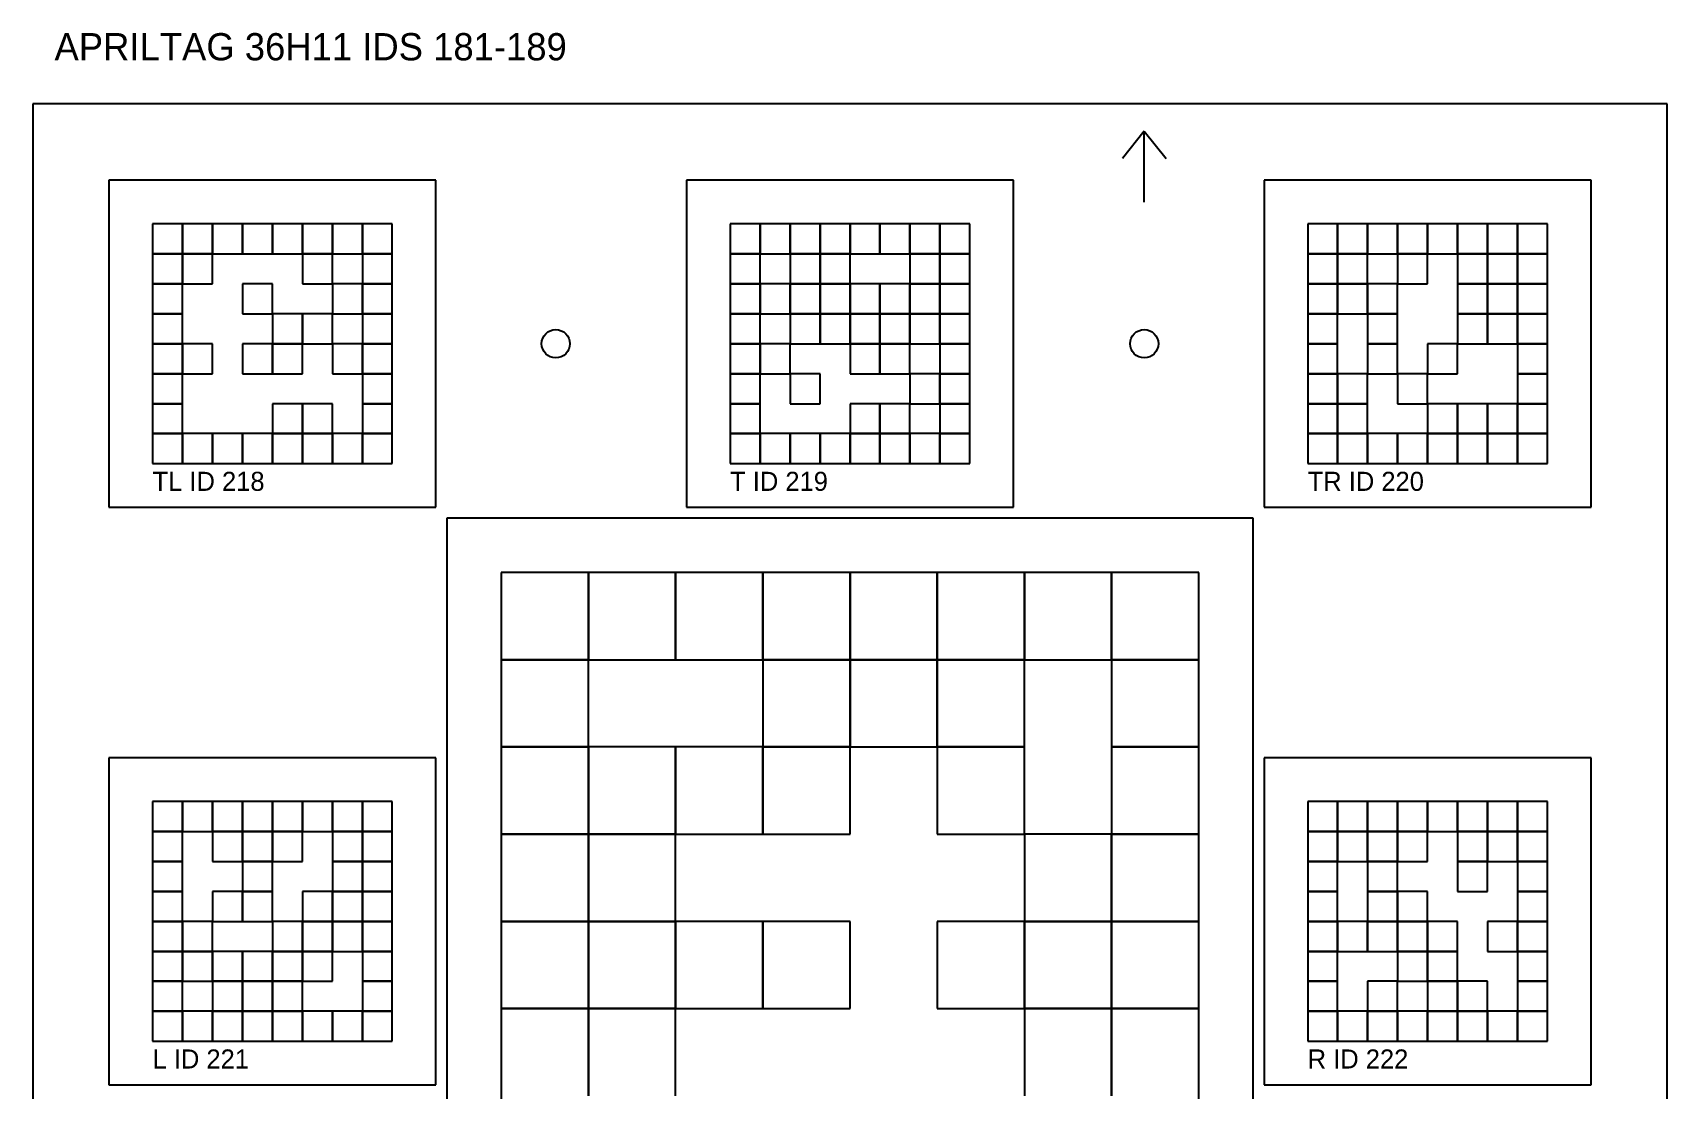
# Model space of a CAD drawing. Extents: x 0 to 1260, y -12 to 1580.
# Drawn here: x 320 to 620, y 439 to 633.1 of the extents above; entities that cross this region are included whole.
import ezdxf

# ---------------------------------------------------------------- set-up
doc = ezdxf.new("R2010")
doc.units = 0
for name, color, linetype in [('BLACK_POCKET', 7, 'CONTINUOUS'), ('CUT', 7, 'CONTINUOUS'), ('LABEL', 3, 'CONTINUOUS'), ('MOUNT_HOLE', 6, 'CONTINUOUS'), ('ORIENTATION', 7, 'CONTINUOUS'), ('QUIET_ZONE', 5, 'CONTINUOUS'), ('TAG_BOUNDARY', 8, 'CONTINUOUS')]:
    doc.layers.add(name, color=color, linetype=linetype)

msp = doc.modelspace()

# ---------------------------------------------------------------- linework, layer by layer
at = {"layer": 'BLACK_POCKET'}
for p, q in [((347.5, 598), (342, 598)), ((342, 598), (342, 592.5)), ((347.5, 592.5), (347.5, 598)), ((353, 598), (347.5, 598)), ((347.5, 598), (347.5, 592.5)), ((353, 592.5), (353, 598)), ((358.5, 598), (353, 598)), ((353, 598), (353, 592.5)), ((358.5, 592.5), (358.5, 598)), ((364, 598), (358.5, 598)), ((358.5, 598), (358.5, 592.5)), ((364, 592.5), (364, 598)), ((369.5, 598), (364, 598)), ((364, 598), (364, 592.5)), ((369.5, 592.5), (369.5, 598)), ((375, 598), (369.5, 598)), ((369.5, 598), (369.5, 592.5)), ((375, 592.5), (375, 598)), ((380.5, 598), (375, 598)), ((375, 598), (375, 592.5)), ((380.5, 592.5), (380.5, 598)), ((386, 598), (380.5, 598)), ((380.5, 598), (380.5, 592.5)), ((386, 592.5), (386, 598)), ((453.5, 598), (448, 598)), ((448, 598), (448, 592.5)), ((453.5, 592.5), (453.5, 598)), ((459, 598), (453.5, 598)), ((453.5, 598), (453.5, 592.5)), ((459, 592.5), (459, 598)), ((464.5, 598), (459, 598)), ((459, 598), (459, 592.5)), ((464.5, 592.5), (464.5, 598)), ((470, 598), (464.5, 598)), ((464.5, 598), (464.5, 592.5)), ((470, 592.5), (470, 598)), ((475.5, 598), (470, 598)), ((470, 598), (470, 592.5)), ((475.5, 592.5), (475.5, 598)), ((481, 598), (475.5, 598)), ((475.5, 598), (475.5, 592.5)), ((481, 592.5), (481, 598)), ((486.5, 598), (481, 598)), ((481, 598), (481, 592.5)), ((486.5, 592.5), (486.5, 598)), ((492, 598), (486.5, 598)), ((486.5, 598), (486.5, 592.5)), ((492, 592.5), (492, 598)), ((559.5, 598), (554, 598)), ((554, 598), (554, 592.5)), ((559.5, 592.5), (559.5, 598)), ((565, 598), (559.5, 598)), ((559.5, 598), (559.5, 592.5)), ((565, 592.5), (565, 598)), ((570.5, 598), (565, 598)), ((565, 598), (565, 592.5)), ((570.5, 592.5), (570.5, 598)), ((576, 598), (570.5, 598)), ((570.5, 598), (570.5, 592.5)), ((576, 592.5), (576, 598)), ((581.5, 598), (576, 598)), ((576, 598), (576, 592.5)), ((581.5, 592.5), (581.5, 598)), ((587, 598), (581.5, 598)), ((581.5, 598), (581.5, 592.5)), ((587, 592.5), (587, 598)), ((592.5, 598), (587, 598)), ((587, 598), (587, 592.5)), ((592.5, 592.5), (592.5, 598)), ((598, 598), (592.5, 598)), ((592.5, 598), (592.5, 592.5)), ((598, 592.5), (598, 598)), ((342, 592.5), (347.5, 592.5)), ((347.5, 592.5), (342, 592.5)), ((342, 592.5), (342, 587)), ((347.5, 592.5), (353, 592.5)), ((347.5, 587), (347.5, 592.5)), ((353, 592.5), (347.5, 592.5)), ((347.5, 592.5), (347.5, 587)), ((353, 592.5), (358.5, 592.5)), ((353, 587), (353, 592.5)), ((358.5, 592.5), (364, 592.5)), ((364, 592.5), (369.5, 592.5)), ((369.5, 592.5), (375, 592.5)), ((375, 592.5), (369.5, 592.5)), ((369.5, 592.5), (369.5, 587)), ((375, 592.5), (380.5, 592.5)), ((375, 587), (375, 592.5)), ((380.5, 592.5), (386, 592.5)), ((386, 592.5), (380.5, 592.5)), ((380.5, 592.5), (380.5, 587)), ((386, 587), (386, 592.5)), ((448, 592.5), (453.5, 592.5)), ((453.5, 592.5), (448, 592.5)), ((448, 592.5), (448, 587)), ((453.5, 592.5), (459, 592.5)), ((453.5, 587), (453.5, 592.5)), ((459, 592.5), (464.5, 592.5)), ((464.5, 592.5), (459, 592.5)), ((459, 592.5), (459, 587)), ((464.5, 592.5), (470, 592.5)), ((464.5, 587), (464.5, 592.5)), ((470, 592.5), (464.5, 592.5)), ((464.5, 592.5), (464.5, 587)), ((470, 592.5), (475.5, 592.5)), ((470, 587), (470, 592.5)), ((475.5, 592.5), (481, 592.5)), ((481, 592.5), (486.5, 592.5)), ((486.5, 592.5), (481, 592.5)), ((481, 592.5), (481, 587)), ((486.5, 592.5), (492, 592.5)), ((486.5, 587), (486.5, 592.5)), ((492, 592.5), (486.5, 592.5)), ((486.5, 592.5), (486.5, 587)), ((492, 587), (492, 592.5)), ((554, 592.5), (559.5, 592.5)), ((559.5, 592.5), (554, 592.5)), ((554, 592.5), (554, 587)), ((559.5, 592.5), (565, 592.5)), ((559.5, 587), (559.5, 592.5)), ((565, 592.5), (559.5, 592.5)), ((559.5, 592.5), (559.5, 587)), ((565, 592.5), (570.5, 592.5)), ((565, 587), (565, 592.5)), ((570.5, 592.5), (576, 592.5)), ((576, 592.5), (570.5, 592.5)), ((570.5, 592.5), (570.5, 587)), ((576, 592.5), (581.5, 592.5)), ((576, 587), (576, 592.5)), ((581.5, 592.5), (587, 592.5)), ((587, 592.5), (581.5, 592.5)), ((581.5, 592.5), (581.5, 587)), ((587, 592.5), (592.5, 592.5)), ((587, 587), (587, 592.5)), ((592.5, 592.5), (587, 592.5)), ((587, 592.5), (587, 587)), ((592.5, 592.5), (598, 592.5)), ((592.5, 587), (592.5, 592.5)), ((598, 592.5), (592.5, 592.5)), ((592.5, 592.5), (592.5, 587)), ((598, 587), (598, 592.5)), ((342, 587), (347.5, 587)), ((347.5, 587), (342, 587)), ((342, 587), (342, 581.5)), ((347.5, 587), (353, 587)), ((347.5, 581.5), (347.5, 587)), ((364, 587), (358.5, 587)), ((358.5, 587), (358.5, 581.5)), ((364, 581.5), (364, 587)), ((369.5, 587), (375, 587)), ((380.5, 587), (375, 587)), ((375, 587), (375, 581.5)), ((380.5, 587), (386, 587)), ((380.5, 581.5), (380.5, 587)), ((386, 587), (380.5, 587)), ((380.5, 587), (380.5, 581.5)), ((386, 581.5), (386, 587)), ((448, 587), (453.5, 587)), ((453.5, 587), (448, 587)), ((448, 587), (448, 581.5)), ((453.5, 581.5), (453.5, 587)), ((459, 587), (453.5, 587)), ((453.5, 587), (453.5, 581.5)), ((459, 587), (464.5, 587)), ((459, 581.5), (459, 587)), ((464.5, 587), (459, 587)), ((459, 587), (459, 581.5)), ((464.5, 587), (470, 587)), ((464.5, 581.5), (464.5, 587)), ((470, 587), (464.5, 587)), ((464.5, 587), (464.5, 581.5)), ((470, 581.5), (470, 587)), ((475.5, 587), (470, 587)), ((470, 587), (470, 581.5)), ((475.5, 581.5), (475.5, 587)), ((481, 587), (475.5, 587)), ((475.5, 587), (475.5, 581.5)), ((481, 587), (486.5, 587)), ((481, 581.5), (481, 587)), ((486.5, 587), (481, 587)), ((481, 587), (481, 581.5)), ((486.5, 587), (492, 587)), ((486.5, 581.5), (486.5, 587)), ((492, 587), (486.5, 587)), ((486.5, 587), (486.5, 581.5)), ((492, 581.5), (492, 587)), ((554, 587), (559.5, 587)), ((559.5, 587), (554, 587)), ((554, 587), (554, 581.5)), ((559.5, 587), (565, 587)), ((559.5, 581.5), (559.5, 587)), ((565, 587), (559.5, 587)), ((559.5, 587), (559.5, 581.5)), ((565, 581.5), (565, 587)), ((570.5, 587), (565, 587)), ((565, 587), (565, 581.5)), ((570.5, 587), (576, 587)), ((570.5, 581.5), (570.5, 587)), ((581.5, 587), (587, 587)), ((587, 587), (581.5, 587)), ((581.5, 587), (581.5, 581.5)), ((587, 587), (592.5, 587)), ((587, 581.5), (587, 587)), ((592.5, 587), (587, 587)), ((587, 587), (587, 581.5)), ((592.5, 587), (598, 587)), ((592.5, 581.5), (592.5, 587)), ((598, 587), (592.5, 587)), ((592.5, 587), (592.5, 581.5)), ((598, 581.5), (598, 587)), ((342, 581.5), (347.5, 581.5)), ((347.5, 581.5), (342, 581.5)), ((342, 581.5), (342, 576)), ((347.5, 576), (347.5, 581.5)), ((358.5, 581.5), (364, 581.5)), ((369.5, 581.5), (364, 581.5)), ((364, 581.5), (364, 576)), ((369.5, 576), (369.5, 581.5)), ((375, 581.5), (369.5, 581.5)), ((369.5, 581.5), (369.5, 576)), ((375, 581.5), (380.5, 581.5)), ((375, 576), (375, 581.5)), ((380.5, 581.5), (386, 581.5)), ((386, 581.5), (380.5, 581.5)), ((380.5, 581.5), (380.5, 576)), ((386, 576), (386, 581.5)), ((448, 581.5), (453.5, 581.5)), ((453.5, 581.5), (448, 581.5)), ((448, 581.5), (448, 576)), ((453.5, 581.5), (459, 581.5)), ((453.5, 576), (453.5, 581.5)), ((459, 581.5), (464.5, 581.5)), ((464.5, 581.5), (459, 581.5)), ((459, 581.5), (459, 576)), ((464.5, 581.5), (470, 581.5)), ((464.5, 576), (464.5, 581.5)), ((470, 581.5), (464.5, 581.5)), ((464.5, 581.5), (464.5, 576)), ((470, 581.5), (475.5, 581.5)), ((470, 576), (470, 581.5)), ((475.5, 581.5), (470, 581.5)), ((470, 581.5), (470, 576)), ((475.5, 581.5), (481, 581.5)), ((475.5, 576), (475.5, 581.5)), ((481, 581.5), (475.5, 581.5)), ((475.5, 581.5), (475.5, 576)), ((481, 581.5), (486.5, 581.5)), ((481, 576), (481, 581.5)), ((486.5, 581.5), (481, 581.5)), ((481, 581.5), (481, 576)), ((486.5, 581.5), (492, 581.5)), ((486.5, 576), (486.5, 581.5)), ((492, 581.5), (486.5, 581.5)), ((486.5, 581.5), (486.5, 576)), ((492, 576), (492, 581.5)), ((554, 581.5), (559.5, 581.5)), ((559.5, 581.5), (554, 581.5)), ((554, 581.5), (554, 576)), ((559.5, 581.5), (565, 581.5)), ((559.5, 576), (559.5, 581.5)), ((565, 581.5), (570.5, 581.5)), ((570.5, 581.5), (565, 581.5)), ((565, 581.5), (565, 576)), ((570.5, 576), (570.5, 581.5)), ((581.5, 581.5), (587, 581.5)), ((587, 581.5), (581.5, 581.5)), ((581.5, 581.5), (581.5, 576)), ((587, 581.5), (592.5, 581.5)), ((587, 576), (587, 581.5)), ((592.5, 581.5), (587, 581.5)), ((587, 581.5), (587, 576)), ((592.5, 581.5), (598, 581.5)), ((592.5, 576), (592.5, 581.5)), ((598, 581.5), (592.5, 581.5)), ((592.5, 581.5), (592.5, 576)), ((598, 576), (598, 581.5)), ((342, 576), (347.5, 576)), ((347.5, 576), (342, 576)), ((342, 576), (342, 570.5)), ((347.5, 570.5), (347.5, 576)), ((353, 576), (347.5, 576)), ((347.5, 576), (347.5, 570.5)), ((353, 570.5), (353, 576)), ((364, 576), (358.5, 576)), ((358.5, 576), (358.5, 570.5)), ((364, 576), (369.5, 576)), ((364, 570.5), (364, 576)), ((369.5, 576), (364, 576)), ((364, 576), (364, 570.5)), ((369.5, 576), (375, 576)), ((369.5, 570.5), (369.5, 576)), ((380.5, 576), (375, 576)), ((375, 576), (375, 570.5)), ((380.5, 576), (386, 576)), ((380.5, 570.5), (380.5, 576)), ((386, 576), (380.5, 576)), ((380.5, 576), (380.5, 570.5)), ((386, 570.5), (386, 576)), ((448, 576), (453.5, 576)), ((453.5, 576), (448, 576)), ((448, 576), (448, 570.5)), ((453.5, 570.5), (453.5, 576)), ((459, 576), (453.5, 576)), ((453.5, 576), (453.5, 570.5)), ((459, 576), (464.5, 576)), ((459, 570.5), (459, 576)), ((464.5, 576), (470, 576)), ((470, 576), (475.5, 576)), ((475.5, 576), (470, 576)), ((470, 576), (470, 570.5)), ((475.5, 576), (481, 576)), ((475.5, 570.5), (475.5, 576)), ((481, 576), (475.5, 576)), ((475.5, 576), (475.5, 570.5)), ((481, 576), (486.5, 576)), ((481, 570.5), (481, 576)), ((486.5, 576), (492, 576)), ((492, 576), (486.5, 576)), ((486.5, 576), (486.5, 570.5)), ((492, 570.5), (492, 576)), ((554, 576), (559.5, 576)), ((559.5, 576), (554, 576)), ((554, 576), (554, 570.5)), ((559.5, 570.5), (559.5, 576)), ((565, 576), (570.5, 576)), ((570.5, 576), (565, 576)), ((565, 576), (565, 570.5)), ((570.5, 570.5), (570.5, 576)), ((581.5, 576), (576, 576)), ((576, 576), (576, 570.5)), ((581.5, 576), (587, 576)), ((581.5, 570.5), (581.5, 576)), ((587, 576), (592.5, 576)), ((592.5, 576), (598, 576)), ((598, 576), (592.5, 576)), ((592.5, 576), (592.5, 570.5)), ((598, 570.5), (598, 576)), ((342, 570.5), (347.5, 570.5)), ((347.5, 570.5), (342, 570.5)), ((342, 570.5), (342, 565)), ((347.5, 570.5), (353, 570.5)), ((347.5, 565), (347.5, 570.5)), ((358.5, 570.5), (364, 570.5)), ((364, 570.5), (369.5, 570.5)), ((375, 570.5), (380.5, 570.5)), ((380.5, 570.5), (386, 570.5)), ((386, 570.5), (380.5, 570.5)), ((380.5, 570.5), (380.5, 565)), ((386, 565), (386, 570.5)), ((448, 570.5), (453.5, 570.5)), ((453.5, 570.5), (448, 570.5)), ((448, 570.5), (448, 565)), ((453.5, 570.5), (459, 570.5)), ((453.5, 565), (453.5, 570.5)), ((464.5, 570.5), (459, 570.5)), ((459, 570.5), (459, 565)), ((464.5, 565), (464.5, 570.5)), ((470, 570.5), (475.5, 570.5)), ((475.5, 570.5), (481, 570.5)), ((486.5, 570.5), (481, 570.5)), ((481, 570.5), (481, 565)), ((486.5, 570.5), (492, 570.5)), ((486.5, 565), (486.5, 570.5)), ((492, 570.5), (486.5, 570.5)), ((486.5, 570.5), (486.5, 565)), ((492, 565), (492, 570.5)), ((554, 570.5), (559.5, 570.5)), ((559.5, 570.5), (554, 570.5)), ((554, 570.5), (554, 565)), ((559.5, 565), (559.5, 570.5)), ((565, 570.5), (559.5, 570.5)), ((559.5, 570.5), (559.5, 565)), ((565, 570.5), (570.5, 570.5)), ((565, 565), (565, 570.5)), ((576, 570.5), (570.5, 570.5)), ((570.5, 570.5), (570.5, 565)), ((576, 570.5), (581.5, 570.5)), ((576, 565), (576, 570.5)), ((592.5, 570.5), (598, 570.5)), ((598, 570.5), (592.5, 570.5)), ((592.5, 570.5), (592.5, 565)), ((598, 565), (598, 570.5)), ((342, 565), (347.5, 565)), ((347.5, 565), (342, 565)), ((342, 565), (342, 559.5)), ((347.5, 559.5), (347.5, 565)), ((369.5, 565), (364, 565)), ((364, 565), (364, 559.5)), ((369.5, 559.5), (369.5, 565)), ((375, 565), (369.5, 565)), ((369.5, 565), (369.5, 559.5)), ((375, 559.5), (375, 565)), ((380.5, 565), (386, 565)), ((386, 565), (380.5, 565)), ((380.5, 565), (380.5, 559.5)), ((386, 559.5), (386, 565)), ((448, 565), (453.5, 565)), ((453.5, 565), (448, 565)), ((448, 565), (448, 559.5)), ((453.5, 559.5), (453.5, 565)), ((459, 565), (464.5, 565)), ((475.5, 565), (470, 565)), ((470, 565), (470, 559.5)), ((475.5, 559.5), (475.5, 565)), ((481, 565), (475.5, 565)), ((475.5, 565), (475.5, 559.5)), ((481, 565), (486.5, 565)), ((481, 559.5), (481, 565)), ((486.5, 565), (492, 565)), ((492, 565), (486.5, 565)), ((486.5, 565), (486.5, 559.5)), ((492, 559.5), (492, 565)), ((554, 565), (559.5, 565)), ((559.5, 565), (554, 565)), ((554, 565), (554, 559.5)), ((559.5, 565), (565, 565)), ((559.5, 559.5), (559.5, 565)), ((565, 565), (559.5, 565)), ((559.5, 565), (559.5, 559.5)), ((565, 559.5), (565, 565)), ((570.5, 565), (576, 565)), ((581.5, 565), (576, 565)), ((576, 565), (576, 559.5)), ((581.5, 559.5), (581.5, 565)), ((587, 565), (581.5, 565)), ((581.5, 565), (581.5, 559.5)), ((587, 559.5), (587, 565)), ((592.5, 565), (587, 565)), ((587, 565), (587, 559.5)), ((592.5, 565), (598, 565)), ((592.5, 559.5), (592.5, 565)), ((598, 565), (592.5, 565)), ((592.5, 565), (592.5, 559.5)), ((598, 559.5), (598, 565)), ((342, 559.5), (347.5, 559.5)), ((347.5, 559.5), (342, 559.5)), ((342, 559.5), (342, 554)), ((347.5, 554), (347.5, 559.5)), ((353, 559.5), (347.5, 559.5)), ((347.5, 559.5), (347.5, 554)), ((353, 554), (353, 559.5)), ((358.5, 559.5), (353, 559.5)), ((353, 559.5), (353, 554)), ((358.5, 554), (358.5, 559.5)), ((364, 559.5), (358.5, 559.5)), ((358.5, 559.5), (358.5, 554)), ((364, 559.5), (369.5, 559.5)), ((364, 554), (364, 559.5)), ((369.5, 559.5), (364, 559.5)), ((364, 559.5), (364, 554)), ((369.5, 559.5), (375, 559.5)), ((369.5, 554), (369.5, 559.5)), ((375, 559.5), (369.5, 559.5)), ((369.5, 559.5), (369.5, 554)), ((375, 554), (375, 559.5)), ((380.5, 559.5), (375, 559.5)), ((375, 559.5), (375, 554)), ((380.5, 559.5), (386, 559.5)), ((380.5, 554), (380.5, 559.5)), ((386, 559.5), (380.5, 559.5)), ((380.5, 559.5), (380.5, 554)), ((386, 554), (386, 559.5)), ((448, 559.5), (453.5, 559.5)), ((453.5, 559.5), (448, 559.5)), ((448, 559.5), (448, 554)), ((453.5, 554), (453.5, 559.5)), ((459, 559.5), (453.5, 559.5)), ((453.5, 559.5), (453.5, 554)), ((459, 554), (459, 559.5)), ((464.5, 559.5), (459, 559.5)), ((459, 559.5), (459, 554)), ((464.5, 554), (464.5, 559.5)), ((470, 559.5), (464.5, 559.5)), ((464.5, 559.5), (464.5, 554)), ((470, 559.5), (475.5, 559.5)), ((470, 554), (470, 559.5)), ((475.5, 559.5), (470, 559.5)), ((470, 559.5), (470, 554)), ((475.5, 559.5), (481, 559.5)), ((475.5, 554), (475.5, 559.5)), ((481, 559.5), (475.5, 559.5)), ((475.5, 559.5), (475.5, 554)), ((481, 554), (481, 559.5)), ((486.5, 559.5), (481, 559.5)), ((481, 559.5), (481, 554)), ((486.5, 559.5), (492, 559.5)), ((486.5, 554), (486.5, 559.5)), ((492, 559.5), (486.5, 559.5)), ((486.5, 559.5), (486.5, 554)), ((492, 554), (492, 559.5)), ((554, 559.5), (559.5, 559.5)), ((559.5, 559.5), (554, 559.5)), ((554, 559.5), (554, 554)), ((559.5, 559.5), (565, 559.5)), ((559.5, 554), (559.5, 559.5)), ((565, 559.5), (559.5, 559.5)), ((559.5, 559.5), (559.5, 554)), ((565, 554), (565, 559.5)), ((570.5, 559.5), (565, 559.5)), ((565, 559.5), (565, 554)), ((570.5, 554), (570.5, 559.5)), ((576, 559.5), (570.5, 559.5)), ((570.5, 559.5), (570.5, 554)), ((576, 559.5), (581.5, 559.5)), ((576, 554), (576, 559.5)), ((581.5, 559.5), (576, 559.5)), ((576, 559.5), (576, 554)), ((581.5, 559.5), (587, 559.5)), ((581.5, 554), (581.5, 559.5)), ((587, 559.5), (581.5, 559.5)), ((581.5, 559.5), (581.5, 554)), ((587, 559.5), (592.5, 559.5)), ((587, 554), (587, 559.5)), ((592.5, 559.5), (587, 559.5)), ((587, 559.5), (587, 554)), ((592.5, 559.5), (598, 559.5)), ((592.5, 554), (592.5, 559.5)), ((598, 559.5), (592.5, 559.5)), ((592.5, 559.5), (592.5, 554)), ((598, 554), (598, 559.5)), ((342, 554), (347.5, 554)), ((347.5, 554), (353, 554)), ((353, 554), (358.5, 554)), ((358.5, 554), (364, 554)), ((364, 554), (369.5, 554)), ((369.5, 554), (375, 554)), ((375, 554), (380.5, 554)), ((380.5, 554), (386, 554)), ((448, 554), (453.5, 554)), ((453.5, 554), (459, 554)), ((459, 554), (464.5, 554)), ((464.5, 554), (470, 554)), ((470, 554), (475.5, 554)), ((475.5, 554), (481, 554)), ((481, 554), (486.5, 554)), ((486.5, 554), (492, 554)), ((554, 554), (559.5, 554)), ((559.5, 554), (565, 554)), ((565, 554), (570.5, 554)), ((570.5, 554), (576, 554)), ((576, 554), (581.5, 554)), ((581.5, 554), (587, 554)), ((587, 554), (592.5, 554)), ((592.5, 554), (598, 554)), ((422, 534), (406, 534)), ((406, 534), (406, 518)), ((422, 518), (422, 534)), ((438, 534), (422, 534)), ((422, 534), (422, 518)), ((438, 518), (438, 534)), ((454, 534), (438, 534)), ((438, 534), (438, 518)), ((454, 518), (454, 534)), ((470, 534), (454, 534)), ((454, 534), (454, 518)), ((470, 518), (470, 534)), ((486, 534), (470, 534)), ((470, 534), (470, 518)), ((486, 518), (486, 534)), ((502, 534), (486, 534)), ((486, 534), (486, 518)), ((502, 518), (502, 534)), ((518, 534), (502, 534)), ((502, 534), (502, 518)), ((518, 518), (518, 534)), ((534, 534), (518, 534)), ((518, 534), (518, 518)), ((534, 518), (534, 534)), ((406, 518), (422, 518)), ((422, 518), (406, 518)), ((406, 518), (406, 502)), ((422, 518), (438, 518)), ((422, 502), (422, 518)), ((438, 518), (454, 518)), ((454, 518), (470, 518)), ((470, 518), (454, 518)), ((454, 518), (454, 502)), ((470, 518), (486, 518)), ((470, 502), (470, 518)), ((486, 518), (470, 518)), ((470, 518), (470, 502)), ((486, 518), (502, 518)), ((486, 502), (486, 518)), ((502, 518), (486, 518)), ((486, 518), (486, 502)), ((502, 518), (518, 518)), ((502, 502), (502, 518)), ((518, 518), (534, 518)), ((534, 518), (518, 518)), ((518, 518), (518, 502)), ((534, 502), (534, 518)), ((406, 502), (422, 502)), ((422, 502), (406, 502)), ((406, 502), (406, 486)), ((422, 486), (422, 502)), ((438, 502), (422, 502)), ((422, 502), (422, 486)), ((438, 486), (438, 502)), ((454, 502), (438, 502)), ((438, 502), (438, 486)), ((454, 502), (470, 502)), ((454, 486), (454, 502)), ((470, 502), (454, 502)), ((454, 502), (454, 486)), ((470, 502), (486, 502)), ((470, 486), (470, 502)), ((486, 502), (502, 502)), ((502, 502), (486, 502)), ((486, 502), (486, 486)), ((502, 486), (502, 502)), ((518, 502), (534, 502)), ((534, 502), (518, 502)), ((518, 502), (518, 486)), ((534, 486), (534, 502)), ((347.5, 492), (342, 492)), ((342, 492), (342, 486.5)), ((347.5, 486.5), (347.5, 492)), ((353, 492), (347.5, 492)), ((347.5, 492), (347.5, 486.5)), ((353, 486.5), (353, 492)), ((358.5, 492), (353, 492)), ((353, 492), (353, 486.5)), ((358.5, 486.5), (358.5, 492)), ((364, 492), (358.5, 492)), ((358.5, 492), (358.5, 486.5)), ((364, 486.5), (364, 492)), ((369.5, 492), (364, 492)), ((364, 492), (364, 486.5)), ((369.5, 486.5), (369.5, 492)), ((375, 492), (369.5, 492)), ((369.5, 492), (369.5, 486.5)), ((375, 486.5), (375, 492)), ((380.5, 492), (375, 492)), ((375, 492), (375, 486.5)), ((380.5, 486.5), (380.5, 492)), ((386, 492), (380.5, 492)), ((380.5, 492), (380.5, 486.5)), ((386, 486.5), (386, 492)), ((559.5, 492), (554, 492)), ((554, 492), (554, 486.5)), ((559.5, 486.5), (559.5, 492)), ((565, 492), (559.5, 492)), ((559.5, 492), (559.5, 486.5)), ((565, 486.5), (565, 492)), ((570.5, 492), (565, 492)), ((565, 492), (565, 486.5)), ((570.5, 486.5), (570.5, 492)), ((576, 492), (570.5, 492)), ((570.5, 492), (570.5, 486.5)), ((576, 486.5), (576, 492)), ((581.5, 492), (576, 492)), ((576, 492), (576, 486.5)), ((581.5, 486.5), (581.5, 492)), ((587, 492), (581.5, 492)), ((581.5, 492), (581.5, 486.5)), ((587, 486.5), (587, 492)), ((592.5, 492), (587, 492)), ((587, 492), (587, 486.5)), ((592.5, 486.5), (592.5, 492)), ((598, 492), (592.5, 492)), ((592.5, 492), (592.5, 486.5)), ((598, 486.5), (598, 492)), ((342, 486.5), (347.5, 486.5)), ((347.5, 486.5), (342, 486.5)), ((342, 486.5), (342, 481)), ((347.5, 486.5), (353, 486.5)), ((347.5, 481), (347.5, 486.5)), ((353, 486.5), (358.5, 486.5)), ((358.5, 486.5), (353, 486.5)), ((353, 486.5), (353, 481)), ((358.5, 486.5), (364, 486.5)), ((358.5, 481), (358.5, 486.5)), ((364, 486.5), (358.5, 486.5)), ((358.5, 486.5), (358.5, 481)), ((364, 486.5), (369.5, 486.5)), ((364, 481), (364, 486.5)), ((369.5, 486.5), (364, 486.5)), ((364, 486.5), (364, 481)), ((369.5, 486.5), (375, 486.5)), ((369.5, 481), (369.5, 486.5)), ((375, 486.5), (380.5, 486.5)), ((380.5, 486.5), (375, 486.5)), ((375, 486.5), (375, 481)), ((380.5, 486.5), (386, 486.5)), ((380.5, 481), (380.5, 486.5)), ((386, 486.5), (380.5, 486.5)), ((380.5, 486.5), (380.5, 481)), ((386, 481), (386, 486.5)), ((406, 486), (422, 486)), ((422, 486), (406, 486)), ((406, 486), (406, 470)), ((422, 486), (438, 486)), ((422, 470), (422, 486)), ((438, 486), (422, 486)), ((422, 486), (422, 470)), ((438, 486), (454, 486)), ((438, 470), (438, 486)), ((454, 486), (470, 486)), ((486, 486), (502, 486)), ((518, 486), (502, 486)), ((502, 486), (502, 470)), ((518, 486), (534, 486)), ((518, 470), (518, 486)), ((534, 486), (518, 486)), ((518, 486), (518, 470)), ((534, 470), (534, 486)), ((554, 486.5), (559.5, 486.5)), ((559.5, 486.5), (554, 486.5)), ((554, 486.5), (554, 481)), ((559.5, 486.5), (565, 486.5)), ((559.5, 481), (559.5, 486.5)), ((565, 486.5), (559.5, 486.5)), ((559.5, 486.5), (559.5, 481)), ((565, 486.5), (570.5, 486.5)), ((565, 481), (565, 486.5)), ((570.5, 486.5), (565, 486.5)), ((565, 486.5), (565, 481)), ((570.5, 486.5), (576, 486.5)), ((570.5, 481), (570.5, 486.5)), ((576, 486.5), (570.5, 486.5)), ((570.5, 486.5), (570.5, 481)), ((576, 486.5), (581.5, 486.5)), ((576, 481), (576, 486.5)), ((581.5, 486.5), (587, 486.5)), ((587, 486.5), (581.5, 486.5)), ((581.5, 486.5), (581.5, 481)), ((587, 486.5), (592.5, 486.5)), ((587, 481), (587, 486.5)), ((592.5, 486.5), (587, 486.5)), ((587, 486.5), (587, 481)), ((592.5, 486.5), (598, 486.5)), ((592.5, 481), (592.5, 486.5)), ((598, 486.5), (592.5, 486.5)), ((592.5, 486.5), (592.5, 481)), ((598, 481), (598, 486.5)), ((342, 481), (347.5, 481)), ((347.5, 481), (342, 481)), ((342, 481), (342, 475.5)), ((347.5, 475.5), (347.5, 481)), ((353, 481), (358.5, 481)), ((358.5, 481), (364, 481)), ((364, 481), (358.5, 481)), ((358.5, 481), (358.5, 475.5)), ((364, 481), (369.5, 481)), ((364, 475.5), (364, 481)), ((375, 481), (380.5, 481)), ((380.5, 481), (375, 481)), ((375, 481), (375, 475.5)), ((380.5, 481), (386, 481)), ((380.5, 475.5), (380.5, 481)), ((386, 481), (380.5, 481)), ((380.5, 481), (380.5, 475.5)), ((386, 475.5), (386, 481)), ((554, 481), (559.5, 481)), ((559.5, 481), (554, 481)), ((554, 481), (554, 475.5)), ((559.5, 481), (565, 481)), ((559.5, 475.5), (559.5, 481)), ((565, 481), (570.5, 481)), ((570.5, 481), (565, 481)), ((565, 481), (565, 475.5)), ((570.5, 481), (576, 481)), ((570.5, 475.5), (570.5, 481)), ((581.5, 481), (587, 481)), ((587, 481), (581.5, 481)), ((581.5, 481), (581.5, 475.5)), ((587, 481), (592.5, 481)), ((587, 475.5), (587, 481)), ((592.5, 481), (598, 481)), ((598, 481), (592.5, 481)), ((592.5, 481), (592.5, 475.5)), ((598, 475.5), (598, 481)), ((342, 475.5), (347.5, 475.5)), ((347.5, 475.5), (342, 475.5)), ((342, 475.5), (342, 470)), ((347.5, 470), (347.5, 475.5)), ((358.5, 475.5), (353, 475.5)), ((353, 475.5), (353, 470)), ((358.5, 475.5), (364, 475.5)), ((358.5, 470), (358.5, 475.5)), ((364, 475.5), (358.5, 475.5)), ((358.5, 475.5), (358.5, 470)), ((364, 470), (364, 475.5)), ((375, 475.5), (369.5, 475.5)), ((369.5, 475.5), (369.5, 470)), ((375, 475.5), (380.5, 475.5)), ((375, 470), (375, 475.5)), ((380.5, 475.5), (375, 475.5)), ((375, 475.5), (375, 470)), ((380.5, 475.5), (386, 475.5)), ((380.5, 470), (380.5, 475.5)), ((386, 475.5), (380.5, 475.5)), ((380.5, 475.5), (380.5, 470)), ((386, 470), (386, 475.5)), ((554, 475.5), (559.5, 475.5)), ((559.5, 475.5), (554, 475.5)), ((554, 475.5), (554, 470)), ((559.5, 470), (559.5, 475.5)), ((565, 475.5), (570.5, 475.5)), ((570.5, 475.5), (565, 475.5)), ((565, 475.5), (565, 470)), ((570.5, 470), (570.5, 475.5)), ((576, 475.5), (570.5, 475.5)), ((570.5, 475.5), (570.5, 470)), ((576, 470), (576, 475.5)), ((581.5, 475.5), (587, 475.5)), ((592.5, 475.5), (598, 475.5)), ((598, 475.5), (592.5, 475.5)), ((592.5, 475.5), (592.5, 470)), ((598, 470), (598, 475.5)), ((342, 470), (347.5, 470)), ((347.5, 470), (342, 470)), ((342, 470), (342, 464.5)), ((347.5, 464.5), (347.5, 470)), ((353, 470), (347.5, 470)), ((347.5, 470), (347.5, 464.5)), ((353, 470), (358.5, 470)), ((353, 464.5), (353, 470)), ((358.5, 470), (364, 470)), ((369.5, 470), (364, 470)), ((364, 470), (364, 464.5)), ((369.5, 470), (375, 470)), ((369.5, 464.5), (369.5, 470)), ((375, 470), (369.5, 470)), ((369.5, 470), (369.5, 464.5)), ((375, 470), (380.5, 470)), ((375, 464.5), (375, 470)), ((380.5, 470), (375, 470)), ((375, 470), (375, 464.5)), ((380.5, 470), (386, 470)), ((380.5, 464.5), (380.5, 470)), ((386, 470), (380.5, 470)), ((380.5, 470), (380.5, 464.5)), ((386, 464.5), (386, 470)), ((406, 470), (422, 470)), ((422, 470), (406, 470)), ((406, 470), (406, 454)), ((422, 470), (438, 470)), ((422, 454), (422, 470)), ((438, 470), (422, 470)), ((422, 470), (422, 454)), ((438, 454), (438, 470)), ((454, 470), (438, 470)), ((438, 470), (438, 454)), ((454, 454), (454, 470)), ((470, 470), (454, 470)), ((454, 470), (454, 454)), ((470, 454), (470, 470)), ((502, 470), (486, 470)), ((486, 470), (486, 454)), ((502, 470), (518, 470)), ((502, 454), (502, 470)), ((518, 470), (502, 470)), ((502, 470), (502, 454)), ((518, 470), (534, 470)), ((518, 454), (518, 470)), ((534, 470), (518, 470)), ((518, 470), (518, 454)), ((534, 454), (534, 470)), ((554, 470), (559.5, 470)), ((559.5, 470), (554, 470)), ((554, 470), (554, 464.5)), ((559.5, 464.5), (559.5, 470)), ((565, 470), (559.5, 470)), ((559.5, 470), (559.5, 464.5)), ((565, 470), (570.5, 470)), ((565, 464.5), (565, 470)), ((570.5, 470), (565, 470)), ((565, 470), (565, 464.5)), ((570.5, 470), (576, 470)), ((570.5, 464.5), (570.5, 470)), ((576, 470), (570.5, 470)), ((570.5, 470), (570.5, 464.5)), ((576, 464.5), (576, 470)), ((581.5, 470), (576, 470)), ((576, 470), (576, 464.5)), ((581.5, 464.5), (581.5, 470)), ((592.5, 470), (587, 470)), ((587, 470), (587, 464.5)), ((592.5, 470), (598, 470)), ((592.5, 464.5), (592.5, 470)), ((598, 470), (592.5, 470)), ((592.5, 470), (592.5, 464.5)), ((598, 464.5), (598, 470)), ((342, 464.5), (347.5, 464.5)), ((347.5, 464.5), (342, 464.5)), ((342, 464.5), (342, 459)), ((347.5, 464.5), (353, 464.5)), ((347.5, 459), (347.5, 464.5)), ((353, 464.5), (347.5, 464.5)), ((347.5, 464.5), (347.5, 459)), ((353, 459), (353, 464.5)), ((358.5, 464.5), (353, 464.5)), ((353, 464.5), (353, 459)), ((358.5, 459), (358.5, 464.5)), ((364, 464.5), (358.5, 464.5)), ((358.5, 464.5), (358.5, 459)), ((364, 464.5), (369.5, 464.5)), ((364, 459), (364, 464.5)), ((369.5, 464.5), (364, 464.5)), ((364, 464.5), (364, 459)), ((369.5, 464.5), (375, 464.5)), ((369.5, 459), (369.5, 464.5)), ((375, 464.5), (369.5, 464.5)), ((369.5, 464.5), (369.5, 459)), ((375, 464.5), (380.5, 464.5)), ((375, 459), (375, 464.5)), ((380.5, 464.5), (386, 464.5)), ((386, 464.5), (380.5, 464.5)), ((380.5, 464.5), (380.5, 459)), ((386, 459), (386, 464.5)), ((554, 464.5), (559.5, 464.5)), ((559.5, 464.5), (554, 464.5)), ((554, 464.5), (554, 459)), ((559.5, 464.5), (565, 464.5)), ((559.5, 459), (559.5, 464.5)), ((565, 464.5), (570.5, 464.5)), ((570.5, 464.5), (576, 464.5)), ((576, 464.5), (570.5, 464.5)), ((570.5, 464.5), (570.5, 459)), ((576, 464.5), (581.5, 464.5)), ((576, 459), (576, 464.5)), ((581.5, 464.5), (576, 464.5)), ((576, 464.5), (576, 459)), ((581.5, 459), (581.5, 464.5)), ((587, 464.5), (592.5, 464.5)), ((592.5, 464.5), (598, 464.5)), ((598, 464.5), (592.5, 464.5)), ((592.5, 464.5), (592.5, 459)), ((598, 459), (598, 464.5)), ((342, 459), (347.5, 459)), ((347.5, 459), (342, 459)), ((342, 459), (342, 453.5)), ((347.5, 459), (353, 459)), ((347.5, 453.5), (347.5, 459)), ((353, 459), (358.5, 459)), ((358.5, 459), (353, 459)), ((353, 459), (353, 453.5)), ((358.5, 459), (364, 459)), ((358.5, 453.5), (358.5, 459)), ((364, 459), (358.5, 459)), ((358.5, 459), (358.5, 453.5)), ((364, 459), (369.5, 459)), ((364, 453.5), (364, 459)), ((369.5, 459), (364, 459)), ((364, 459), (364, 453.5)), ((369.5, 459), (375, 459)), ((369.5, 453.5), (369.5, 459)), ((380.5, 459), (386, 459)), ((386, 459), (380.5, 459)), ((380.5, 459), (380.5, 453.5)), ((386, 453.5), (386, 459)), ((554, 459), (559.5, 459)), ((559.5, 459), (554, 459)), ((554, 459), (554, 453.5)), ((559.5, 453.5), (559.5, 459)), ((570.5, 459), (565, 459)), ((565, 459), (565, 453.5)), ((570.5, 459), (576, 459)), ((570.5, 453.5), (570.5, 459)), ((576, 459), (581.5, 459)), ((581.5, 459), (576, 459)), ((576, 459), (576, 453.5)), ((581.5, 453.5), (581.5, 459)), ((587, 459), (581.5, 459)), ((581.5, 459), (581.5, 453.5)), ((587, 453.5), (587, 459)), ((592.5, 459), (598, 459)), ((598, 459), (592.5, 459)), ((592.5, 459), (592.5, 453.5)), ((598, 453.5), (598, 459)), ((342, 453.5), (347.5, 453.5)), ((347.5, 453.5), (342, 453.5)), ((342, 453.5), (342, 448)), ((347.5, 448), (347.5, 453.5)), ((353, 453.5), (347.5, 453.5)), ((347.5, 453.5), (347.5, 448)), ((353, 453.5), (358.5, 453.5)), ((353, 448), (353, 453.5)), ((358.5, 453.5), (353, 453.5)), ((353, 453.5), (353, 448)), ((358.5, 453.5), (364, 453.5)), ((358.5, 448), (358.5, 453.5)), ((364, 453.5), (358.5, 453.5)), ((358.5, 453.5), (358.5, 448)), ((364, 453.5), (369.5, 453.5)), ((364, 448), (364, 453.5)), ((369.5, 453.5), (364, 453.5)), ((364, 453.5), (364, 448)), ((369.5, 448), (369.5, 453.5)), ((375, 453.5), (369.5, 453.5)), ((369.5, 453.5), (369.5, 448)), ((375, 448), (375, 453.5)), ((380.5, 453.5), (375, 453.5)), ((375, 453.5), (375, 448)), ((380.5, 453.5), (386, 453.5)), ((380.5, 448), (380.5, 453.5)), ((386, 453.5), (380.5, 453.5)), ((380.5, 453.5), (380.5, 448)), ((386, 448), (386, 453.5)), ((406, 454), (422, 454)), ((422, 454), (406, 454)), ((406, 454), (406, 438)), ((422, 454), (438, 454)), ((422, 438), (422, 454)), ((438, 454), (422, 454)), ((422, 454), (422, 438)), ((438, 454), (454, 454)), ((438, 438), (438, 454)), ((454, 454), (470, 454)), ((486, 454), (502, 454)), ((502, 454), (518, 454)), ((518, 454), (502, 454)), ((502, 454), (502, 438)), ((518, 454), (534, 454)), ((518, 438), (518, 454)), ((534, 454), (518, 454)), ((518, 454), (518, 438)), ((534, 438), (534, 454)), ((554, 453.5), (559.5, 453.5)), ((559.5, 453.5), (554, 453.5)), ((554, 453.5), (554, 448)), ((559.5, 448), (559.5, 453.5)), ((565, 453.5), (559.5, 453.5)), ((559.5, 453.5), (559.5, 448)), ((565, 453.5), (570.5, 453.5)), ((565, 448), (565, 453.5)), ((570.5, 453.5), (565, 453.5)), ((565, 453.5), (565, 448)), ((570.5, 448), (570.5, 453.5)), ((576, 453.5), (570.5, 453.5)), ((570.5, 453.5), (570.5, 448)), ((576, 453.5), (581.5, 453.5)), ((576, 448), (576, 453.5)), ((581.5, 453.5), (576, 453.5)), ((576, 453.5), (576, 448)), ((581.5, 453.5), (587, 453.5)), ((581.5, 448), (581.5, 453.5)), ((587, 453.5), (581.5, 453.5)), ((581.5, 453.5), (581.5, 448)), ((587, 448), (587, 453.5)), ((592.5, 453.5), (587, 453.5)), ((587, 453.5), (587, 448)), ((592.5, 453.5), (598, 453.5)), ((592.5, 448), (592.5, 453.5)), ((598, 453.5), (592.5, 453.5)), ((592.5, 453.5), (592.5, 448)), ((598, 448), (598, 453.5)), ((342, 448), (347.5, 448)), ((347.5, 448), (353, 448)), ((353, 448), (358.5, 448)), ((358.5, 448), (364, 448)), ((364, 448), (369.5, 448)), ((369.5, 448), (375, 448)), ((375, 448), (380.5, 448)), ((380.5, 448), (386, 448)), ((554, 448), (559.5, 448)), ((559.5, 448), (565, 448)), ((565, 448), (570.5, 448)), ((570.5, 448), (576, 448)), ((576, 448), (581.5, 448)), ((581.5, 448), (587, 448)), ((587, 448), (592.5, 448)), ((592.5, 448), (598, 448))]:
    msp.add_line(p, q, dxfattribs=at)
at = {"layer": 'CUT'}
for p, q in [((620, 620), (320, 620)), ((320, 620), (320, 320)), ((620, 320), (620, 620))]:
    msp.add_line(p, q, dxfattribs=at)
at = {"layer": 'MOUNT_HOLE'}
for centre in [(416, 576), (524, 576)]:
    msp.add_circle(centre, 2.6, dxfattribs=at)
at = {"layer": 'ORIENTATION'}
for p, q in [((524, 615), (520, 610)), ((524, 602), (524, 615)), ((524, 615), (528, 610))]:
    msp.add_line(p, q, dxfattribs=at)
at = {"layer": 'QUIET_ZONE'}
for p, q in [((394, 606), (334, 606)), ((334, 606), (334, 546)), ((394, 546), (394, 606)), ((500, 606), (440, 606)), ((440, 606), (440, 546)), ((500, 546), (500, 606)), ((606, 606), (546, 606)), ((546, 606), (546, 546)), ((606, 546), (606, 606)), ((334, 546), (394, 546)), ((440, 546), (500, 546)), ((546, 546), (606, 546)), ((544, 544), (396, 544)), ((396, 544), (396, 396)), ((544, 396), (544, 544)), ((394, 500), (334, 500)), ((334, 500), (334, 440)), ((394, 440), (394, 500)), ((606, 500), (546, 500)), ((546, 500), (546, 440)), ((606, 440), (606, 500)), ((334, 440), (394, 440)), ((546, 440), (606, 440))]:
    msp.add_line(p, q, dxfattribs=at)
at = {"layer": 'TAG_BOUNDARY'}
for p, q in [((386, 598), (342, 598)), ((342, 598), (342, 554)), ((386, 554), (386, 598)), ((492, 598), (448, 598)), ((448, 598), (448, 554)), ((492, 554), (492, 598)), ((598, 598), (554, 598)), ((554, 598), (554, 554)), ((598, 554), (598, 598)), ((342, 554), (386, 554)), ((448, 554), (492, 554)), ((554, 554), (598, 554)), ((534, 534), (406, 534)), ((406, 534), (406, 406)), ((534, 406), (534, 534)), ((386, 492), (342, 492)), ((342, 492), (342, 448)), ((386, 448), (386, 492)), ((598, 492), (554, 492)), ((554, 492), (554, 448)), ((598, 448), (598, 492)), ((342, 448), (386, 448)), ((554, 448), (598, 448))]:
    msp.add_line(p, q, dxfattribs=at)

# ---------------------------------------------------------------- texts
at = {"layer": 'LABEL'}
for s, height, p in [('APRILTAG 36H11 IDS 181-189', 5, (324, 628)), ('TL ID 218', 3.5, (342, 549)), ('T ID 219', 3.5, (448, 549)), ('TR ID 220', 3.5, (554, 549)), ('L ID 221', 3.5, (342, 443)), ('R ID 222', 3.5, (554, 443))]:
    msp.add_text(s, height=height, dxfattribs=at).set_placement(p)

doc.saveas('drawing.dxf')
